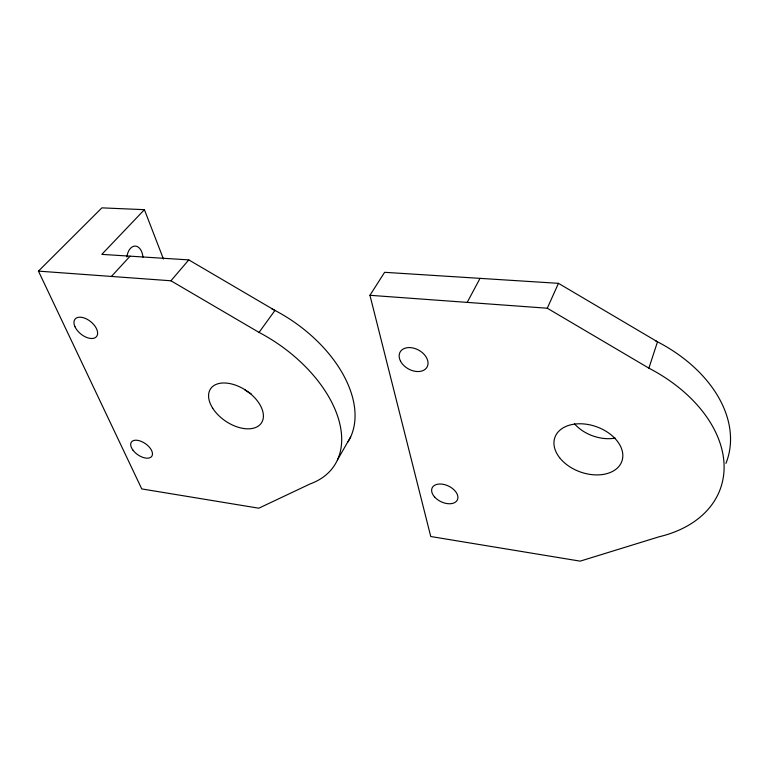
<?xml version="1.0" encoding="UTF-8"?>
<svg xmlns="http://www.w3.org/2000/svg" width="769" height="769" viewBox="0 0 769 769"><rect width="100%" height="100%" fill="white"/><g stroke="black" fill="none" stroke-linecap="round" stroke-linejoin="round"><path stroke-width="1.15" d="M648.892 368.159L657.505 341.811L558.467 283.338L384.606 272.313L369.947 295.296L430.755 536.522L580.172 561.139L659.244 536.743A134.815 91.357 19.5 0 0 723.975 462.832A134.815 91.357 19.5 0 0 648.892 368.159L547.278 308.225L369.947 295.296M547.278 308.225L558.467 283.338M467.196 302.39L480.029 278.368M337.476 459.872L350.664 436.907M144.409 209.677L101.883 207.861L38.45 271.121L141.756 488.921L258.807 508.203L310.215 483.893A115.994 70.037 34 0 0 337.572 416.019A115.994 70.037 34 0 0 259.047 332.41L274.956 310.436L188.79 259.893L101.816 254.376L144.409 209.677L163.432 258.99M38.45 271.121L170.939 280.781L188.79 259.893M111.418 276.446L130.086 256.173M170.939 280.781L259.047 332.41M126.856 256.952A13.304 8.18 -88.4 0 1 135.181 246.08A13.304 8.18 -88.4 0 1 142.967 257.231M615.219 438.138A34.413 24.079 18.9 0 1 574.481 423.796M251.117 393.766A29.76 18.648 34.2 0 1 244.686 389.691M271.726 308.782A113.649 70.604 34.2 0 1 347.924 441.973M655.448 340.763A131.701 91.53 19 0 1 725.936 463.371M212.715 408.233A30.616 18.437 33.9 0 0 260.162 424.517A30.616 18.437 33.9 0 0 235.064 384.99A30.616 18.437 33.9 0 0 212.715 408.233M132.835 449.99A12.429 6.719 34.9 0 0 151.58 456.575A12.429 6.719 34.9 0 0 140.352 441.05A12.429 6.719 34.9 0 0 132.835 449.99M74.968 326.719A13.842 7.911 39.1 0 0 95.356 337.601A13.842 7.911 39.1 0 0 87.051 319.222A13.842 7.911 39.1 0 0 74.968 326.719M559.63 457.718A35.547 24.012 19.6 0 0 619.189 466.072A35.547 24.012 19.6 0 0 586.353 424.228A35.547 24.012 19.6 0 0 559.63 457.718M434.6 496.995A13.967 8.68 25.5 0 0 457.065 500.456A13.967 8.68 25.5 0 0 442.636 484.21A13.967 8.68 25.5 0 0 434.6 496.995M400.543 361.19A15.428 10.708 29.1 0 0 425.497 369.024A15.428 10.708 29.1 0 0 414.741 348.453A15.428 10.708 29.1 0 0 400.543 361.19"/></g></svg>
